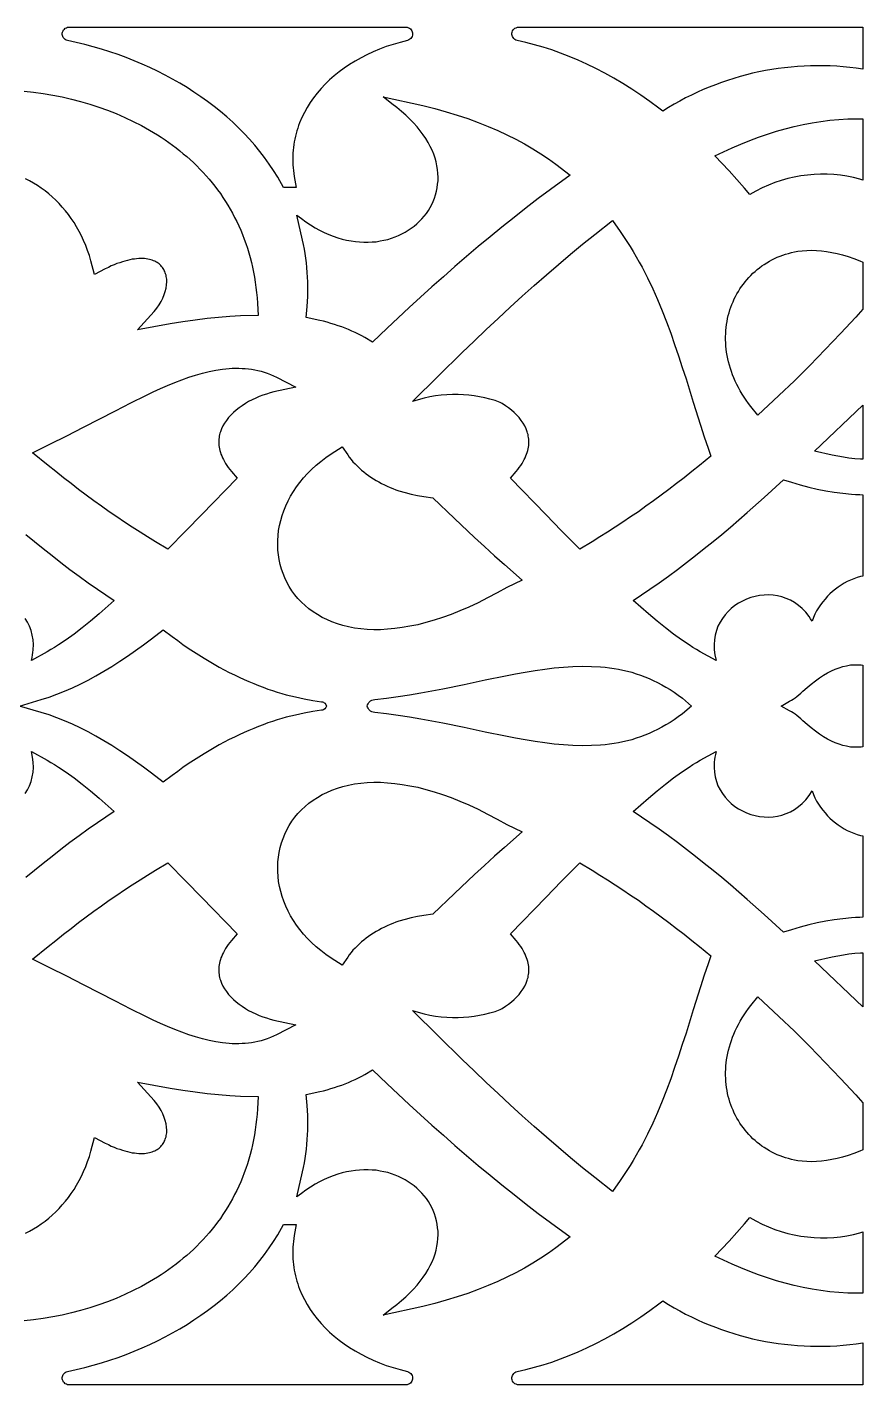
# Model space of a CAD drawing. Extents: x -280 to 280, y -610 to 610.
# Drawn here: x 38.5 to 100, y 430 to 530 of the extents above; entities that cross this region are included whole.
import ezdxf

# ---------------------------------------------------------------- set-up
doc = ezdxf.new("R2010")
doc.units = 0
doc.layers.add('LAYER_1', color=18, linetype='CONTINUOUS')

msp = doc.modelspace()

# ---------------------------------------------------------------- linework, layer by layer
at = {"layer": 'LAYER_1'}
for points in [[(66.47, 529.99), (66.56, 529.96), (66.64, 529.92), (66.71, 529.87), (66.77, 529.8), (66.81, 529.73), (66.84, 529.65), (66.86, 529.57), (66.86, 529.48), (66.85, 529.4), (66.83, 529.31), (66.79, 529.24), (66.74, 529.17), (66.67, 529.11), (66.59, 529.06), (66.49, 529.02), (65.95, 528.88), (65.43, 528.73), (64.93, 528.57), (64.44, 528.38), (63.97, 528.18), (63.51, 527.97), (63.07, 527.74), (62.64, 527.5), (62.23, 527.25), (61.84, 526.98), (61.46, 526.7), (61.1, 526.41), (60.76, 526.11), (60.43, 525.8), (60.13, 525.47), (59.84, 525.14), (59.58, 524.8), (59.33, 524.44), (59.1, 524.08), (58.9, 523.72), (58.72, 523.34), (58.55, 522.95), (58.48, 522.76), (58.41, 522.56), (58.35, 522.37), (58.3, 522.17), (58.25, 521.96), (58.2, 521.76), (58.16, 521.56), (58.13, 521.35), (58.1, 521.14), (58.08, 520.93), (58.06, 520.72), (58.05, 520.51), (58.05, 520.3), (58.05, 520.08), (58.06, 519.87), (58.08, 519.65), (58.1, 519.43), (58.13, 519.21), (58.16, 518.99), (58.31, 518.18), (57.37, 518.18), (56.94, 518.94), (56.63, 519.43), (56.31, 519.91), (55.98, 520.39), (55.62, 520.85), (55.25, 521.3), (54.87, 521.74), (54.47, 522.17), (54.06, 522.59), (53.63, 523), (53.19, 523.4), (52.73, 523.79), (52.26, 524.16), (51.78, 524.53), (51.29, 524.88), (50.78, 525.22), (50.27, 525.55), (49.74, 525.87), (49.21, 526.18), (48.66, 526.47), (48.1, 526.75), (47.54, 527.02), (46.96, 527.28), (46.38, 527.53), (45.79, 527.76), (45.19, 527.98), (44.59, 528.18), (43.98, 528.38), (43.36, 528.56), (42.74, 528.72), (42.12, 528.88), (41.48, 529.02), (41.38, 529.05), (41.29, 529.1), (41.22, 529.16), (41.16, 529.23), (41.12, 529.3), (41.1, 529.39), (41.09, 529.47), (41.09, 529.56), (41.11, 529.64), (41.14, 529.72), (41.18, 529.8), (41.24, 529.86), (41.31, 529.92), (41.39, 529.96), (41.48, 529.99), (41.59, 530), (66.36, 530)], [(67.63, 524.22), (68.5, 524), (69.34, 523.77), (70.15, 523.52), (70.93, 523.26), (71.69, 522.98), (72.43, 522.69), (73.13, 522.39), (73.81, 522.07), (74.47, 521.74), (75.11, 521.4), (75.72, 521.04), (76.31, 520.67), (76.87, 520.29), (77.42, 519.9), (78.46, 519.1), (77.01, 518.05), (76.11, 517.37), (75.22, 516.68), (74.33, 515.99), (73.44, 515.28), (72.57, 514.56), (71.7, 513.84), (70.83, 513.11), (69.98, 512.37), (69.13, 511.62), (68.28, 510.87), (67.45, 510.12), (66.62, 509.36), (65.8, 508.6), (64.99, 507.83), (63.91, 506.8), (63.35, 507.13), (63.12, 507.26), (62.89, 507.38), (62.65, 507.5), (62.4, 507.61), (62.16, 507.72), (61.9, 507.82), (61.65, 507.92), (61.39, 508.01), (61.13, 508.1), (60.86, 508.18), (60.59, 508.26), (60.31, 508.34), (60.04, 508.4), (59.04, 508.62), (59.11, 509.43), (59.13, 509.8), (59.15, 510.16), (59.16, 510.52), (59.16, 510.88), (59.15, 511.24), (59.14, 511.59), (59.12, 511.94), (59.09, 512.29), (59.06, 512.63), (59.01, 512.98), (58.96, 513.32), (58.91, 513.65), (58.84, 513.98), (58.77, 514.31), (58.34, 516.16), (58.68, 515.9), (59.01, 515.65), (59.35, 515.43), (59.69, 515.23), (60.02, 515.04), (60.36, 514.88), (60.7, 514.73), (61.03, 514.6), (61.36, 514.49), (61.69, 514.39), (62.01, 514.31), (62.34, 514.25), (62.66, 514.21), (62.97, 514.18), (63.28, 514.16), (63.59, 514.16), (63.89, 514.18), (64.19, 514.2), (64.48, 514.25), (64.76, 514.3), (65.04, 514.37), (65.31, 514.45), (65.58, 514.55), (65.83, 514.65), (66.08, 514.77), (66.32, 514.9), (66.55, 515.04), (66.77, 515.19), (66.98, 515.35), (67.18, 515.52), (67.37, 515.7), (67.55, 515.88), (67.72, 516.08), (67.88, 516.28), (68.03, 516.49), (68.16, 516.71), (68.28, 516.94), (68.39, 517.17), (68.48, 517.41), (68.56, 517.66), (68.63, 517.91), (68.68, 518.17), (68.71, 518.43), (68.74, 518.69), (68.74, 518.96), (68.73, 519.23), (68.7, 519.51), (68.66, 519.79), (68.6, 520.07), (68.52, 520.35), (68.42, 520.64), (68.3, 520.93), (68.17, 521.22), (68.01, 521.5), (67.84, 521.79), (67.65, 522.08), (67.43, 522.37), (67.2, 522.66), (66.94, 522.95), (66.66, 523.23), (66.36, 523.51), (66.04, 523.79), (65.7, 524.07), (65.33, 524.35), (64.69, 524.87)], [(99.9, 523.24), (100, 523.24), (100, 518.74), (99.78, 518.8), (99.31, 518.92), (98.83, 519.02), (98.35, 519.09), (97.87, 519.14), (97.38, 519.17), (96.89, 519.17), (96.41, 519.15), (95.92, 519.11), (95.43, 519.05), (94.95, 518.96), (94.47, 518.85), (93.99, 518.71), (93.52, 518.55), (93.05, 518.37), (92.59, 518.16), (92.13, 517.93), (91.69, 517.67), (91.29, 518.15), (90.73, 518.79), (90.16, 519.42), (89.11, 520.52), (90.38, 521.11), (91.03, 521.39), (91.68, 521.65), (92.33, 521.9), (92.99, 522.12), (93.64, 522.33), (94.29, 522.52), (94.95, 522.68), (95.61, 522.83), (96.26, 522.96), (96.92, 523.06), (97.58, 523.14), (98.24, 523.2), (98.9, 523.24), (99.56, 523.25)], [(82.15, 514.96), (82.4, 514.59), (82.64, 514.22), (82.88, 513.85), (83.11, 513.47), (83.33, 513.09), (83.55, 512.7), (83.76, 512.31), (83.96, 511.92), (84.16, 511.53), (84.54, 510.73), (84.89, 509.93), (85.23, 509.11), (85.55, 508.29), (85.86, 507.46), (86.15, 506.63), (86.44, 505.79), (86.71, 504.94), (86.99, 504.1), (87.52, 502.39), (88.05, 500.69), (88.33, 499.83), (88.61, 498.98), (88.81, 498.39), (87.98, 497.71), (87.42, 497.26), (86.85, 496.81), (86.29, 496.38), (85.73, 495.95), (85.17, 495.53), (84.6, 495.12), (84.04, 494.71), (83.48, 494.31), (82.91, 493.93), (82.35, 493.54), (81.78, 493.17), (81.21, 492.81), (80.65, 492.45), (80.08, 492.1), (79.17, 491.55), (77.81, 492.93), (76.7, 494.07), (74.07, 496.78), (74.49, 497.28), (74.61, 497.43), (74.72, 497.57), (74.83, 497.72), (74.92, 497.87), (75, 498.01), (75.08, 498.15), (75.14, 498.28), (75.2, 498.42), (75.26, 498.55), (75.3, 498.68), (75.34, 498.81), (75.37, 498.94), (75.39, 499.06), (75.41, 499.18), (75.42, 499.3), (75.42, 499.42), (75.42, 499.54), (75.41, 499.65), (75.4, 499.77), (75.38, 499.88), (75.36, 499.99), (75.33, 500.1), (75.3, 500.2), (75.22, 500.42), (75.12, 500.63), (75, 500.84), (74.86, 501.04), (74.7, 501.24), (74.53, 501.43), (74.34, 501.61), (74.14, 501.79), (73.92, 501.96), (73.7, 502.12), (73.46, 502.27), (73.3, 502.36), (72.94, 502.49), (72.56, 502.6), (72.18, 502.7), (71.8, 502.78), (71.41, 502.84), (71.01, 502.89), (70.61, 502.93), (70.21, 502.94), (69.8, 502.94), (69.39, 502.93), (68.97, 502.89), (68.55, 502.84), (68.13, 502.76), (67.71, 502.67), (67.28, 502.56), (66.86, 502.43), (68.77, 504.32), (70.52, 506.03), (71.4, 506.88), (72.29, 507.72), (73.17, 508.55), (74.05, 509.37), (74.94, 510.18), (75.82, 510.98), (76.71, 511.76), (77.6, 512.53), (78.49, 513.28), (79.38, 514.01), (80.27, 514.73), (81.58, 515.75)], [(96.59, 513.56), (96.95, 513.53), (97.33, 513.48), (97.71, 513.41), (98.11, 513.33), (98.51, 513.22), (98.92, 513.1), (99.34, 512.96), (99.77, 512.79), (100, 512.7), (100, 509.23), (99.48, 508.65), (98.35, 507.43), (97.22, 506.25), (96.09, 505.09), (94.96, 503.96), (93.82, 502.86), (92.28, 501.42), (91.76, 502.06), (91.58, 502.29), (91.42, 502.52), (91.26, 502.75), (91.11, 502.98), (90.97, 503.22), (90.84, 503.45), (90.72, 503.69), (90.61, 503.92), (90.51, 504.16), (90.41, 504.39), (90.33, 504.63), (90.25, 504.87), (90.18, 505.11), (90.11, 505.34), (90.06, 505.58), (90.01, 505.81), (89.98, 506.05), (89.95, 506.28), (89.92, 506.51), (89.91, 506.75), (89.9, 506.98), (89.9, 507.2), (89.91, 507.43), (89.92, 507.66), (89.94, 507.88), (89.97, 508.1), (90.01, 508.32), (90.05, 508.54), (90.1, 508.75), (90.16, 508.96), (90.22, 509.17), (90.29, 509.38), (90.37, 509.58), (90.45, 509.78), (90.54, 509.98), (90.64, 510.17), (90.74, 510.36), (90.85, 510.54), (90.96, 510.72), (91.08, 510.9), (91.21, 511.07), (91.34, 511.24), (91.47, 511.4), (91.61, 511.56), (91.76, 511.72), (91.91, 511.87), (92.07, 512.01), (92.23, 512.15), (92.4, 512.28), (92.57, 512.41), (92.75, 512.53), (92.93, 512.65), (93.12, 512.76), (93.31, 512.86), (93.5, 512.96), (93.7, 513.05), (93.91, 513.13), (94.11, 513.21), (94.32, 513.28), (94.54, 513.34), (94.76, 513.4), (94.98, 513.45), (95.21, 513.49), (95.54, 513.53), (95.88, 513.56), (96.23, 513.57)], [(54.08, 504.88), (54.32, 504.87), (54.55, 504.86), (54.79, 504.83), (55.02, 504.8), (55.25, 504.76), (55.49, 504.71), (55.72, 504.65), (55.95, 504.59), (56.17, 504.51), (56.4, 504.42), (56.62, 504.33), (56.84, 504.23), (58.28, 503.48), (56.65, 503.13), (56.39, 503.06), (56.12, 502.98), (55.85, 502.89), (55.58, 502.79), (55.32, 502.67), (55.06, 502.55), (54.8, 502.42), (54.56, 502.27), (54.32, 502.12), (54.1, 501.96), (53.88, 501.79), (53.68, 501.61), (53.49, 501.43), (53.32, 501.24), (53.16, 501.04), (53.02, 500.84), (52.9, 500.63), (52.8, 500.42), (52.72, 500.2), (52.69, 500.1), (52.66, 499.99), (52.64, 499.88), (52.62, 499.77), (52.61, 499.65), (52.6, 499.54), (52.6, 499.42), (52.6, 499.3), (52.61, 499.18), (52.63, 499.06), (52.65, 498.94), (52.68, 498.81), (52.72, 498.68), (52.76, 498.55), (52.82, 498.42), (52.88, 498.28), (52.94, 498.15), (53.02, 498.01), (53.1, 497.87), (53.19, 497.72), (53.3, 497.57), (53.41, 497.43), (53.53, 497.28), (53.95, 496.78), (51.32, 494.07), (50.21, 492.93), (48.85, 491.55), (47.94, 492.1), (47.37, 492.45), (46.81, 492.81), (46.24, 493.17), (45.67, 493.54), (45.11, 493.93), (44.54, 494.31), (43.98, 494.71), (43.42, 495.12), (42.85, 495.53), (42.29, 495.95), (41.73, 496.38), (41.17, 496.81), (40.6, 497.26), (40.04, 497.71), (38.89, 498.65), (40.17, 499.28), (41.43, 499.9), (42.65, 500.53), (45.01, 501.75), (46.14, 502.33), (47.24, 502.88), (47.78, 503.14), (48.31, 503.38), (48.84, 503.61), (49.36, 503.83), (49.88, 504.03), (50.39, 504.21), (50.9, 504.37), (51.4, 504.52), (51.9, 504.64), (52.39, 504.74), (52.87, 504.81), (53.12, 504.84), (53.36, 504.86), (53.6, 504.88), (53.84, 504.88)], [(100, 498.17), (99.82, 498.18), (99.4, 498.21), (98.98, 498.26), (98.57, 498.32), (98.15, 498.39), (97.74, 498.47), (96.45, 498.77), (100, 502.16)], [(62.09, 498.49), (62.21, 498.32), (62.35, 498.15), (62.48, 497.99), (62.63, 497.83), (62.78, 497.68), (62.94, 497.53), (63.1, 497.38), (63.27, 497.24), (63.44, 497.11), (63.62, 496.98), (63.8, 496.85), (63.99, 496.73), (64.18, 496.61), (64.38, 496.5), (64.58, 496.39), (64.79, 496.29), (65, 496.2), (65.21, 496.1), (65.42, 496.02), (65.64, 495.93), (65.86, 495.86), (66.31, 495.72), (66.77, 495.6), (67.23, 495.5), (67.7, 495.42), (68.35, 495.34), (69.95, 493.81), (71.43, 492.42), (72.17, 491.74), (72.9, 491.07), (73.64, 490.42), (74.94, 489.28), (73.79, 488.73), (73.09, 488.34), (72.38, 487.96), (71.69, 487.61), (71.01, 487.29), (70.35, 487.01), (69.7, 486.75), (69.07, 486.52), (68.45, 486.31), (67.84, 486.14), (67.25, 485.99), (66.67, 485.87), (66.11, 485.77), (65.56, 485.7), (65.03, 485.65), (64.51, 485.62), (64.01, 485.62), (63.53, 485.64), (63.05, 485.68), (62.6, 485.74), (62.16, 485.83), (61.73, 485.93), (61.33, 486.05), (60.93, 486.2), (60.56, 486.36), (60.2, 486.53), (59.86, 486.73), (59.54, 486.94), (59.23, 487.16), (58.95, 487.4), (58.68, 487.66), (58.43, 487.92), (58.2, 488.2), (57.99, 488.49), (57.79, 488.8), (57.62, 489.11), (57.47, 489.43), (57.33, 489.75), (57.22, 490.09), (57.12, 490.43), (57.05, 490.78), (56.99, 491.13), (56.96, 491.48), (56.94, 491.84), (56.95, 492.2), (56.97, 492.57), (57.01, 492.93), (57.08, 493.3), (57.16, 493.66), (57.27, 494.02), (57.39, 494.38), (57.54, 494.74), (57.7, 495.1), (57.89, 495.45), (58.1, 495.79), (58.32, 496.14), (58.57, 496.47), (58.84, 496.8), (59.13, 497.12), (59.43, 497.43), (59.76, 497.73), (60.11, 498.02), (60.48, 498.3), (60.87, 498.57), (61.69, 499.09)], [(94.75, 496.48), (95.39, 496.29), (96.02, 496.13), (96.65, 495.98), (97.28, 495.86), (97.9, 495.75), (98.53, 495.67), (99.16, 495.61), (99.47, 495.58), (99.79, 495.57), (100, 495.56), (100, 489.57), (99.84, 489.53), (99.59, 489.46), (99.34, 489.37), (99.1, 489.27), (98.86, 489.16), (98.63, 489.04), (98.41, 488.9), (98.19, 488.76), (97.98, 488.6), (97.78, 488.44), (97.58, 488.26), (97.39, 488.08), (97.22, 487.88), (97.05, 487.67), (96.89, 487.46), (96.74, 487.24), (96.6, 487), (96.48, 486.76), (96.36, 486.51), (96.26, 486.25), (96.15, 486.43), (96.04, 486.59), (95.8, 486.9), (95.54, 487.17), (95.26, 487.41), (94.97, 487.62), (94.67, 487.79), (94.36, 487.93), (94.04, 488.03), (93.72, 488.11), (93.39, 488.16), (93.06, 488.18), (92.73, 488.17), (92.4, 488.13), (92.07, 488.07), (91.76, 487.98), (91.45, 487.87), (91.15, 487.73), (90.86, 487.57), (90.58, 487.39), (90.32, 487.18), (90.08, 486.96), (89.86, 486.71), (89.67, 486.45), (89.49, 486.17), (89.34, 485.87), (89.22, 485.55), (89.14, 485.22), (89.08, 484.88), (89.05, 484.52), (89.07, 484.14), (89.12, 483.76), (89.21, 483.36), (88.04, 484), (87.77, 484.15), (87.5, 484.32), (87.22, 484.5), (86.65, 484.88), (86.07, 485.3), (85.48, 485.76), (84.86, 486.25), (84.23, 486.78), (83.11, 487.76), (84.33, 488.6), (85.02, 489.08), (85.7, 489.57), (86.37, 490.06), (87.03, 490.57), (87.68, 491.08), (88.33, 491.59), (88.98, 492.11), (89.62, 492.64), (90.25, 493.17), (90.88, 493.71), (91.5, 494.25), (92.74, 495.35), (94.17, 496.65)], [(49.18, 485.11), (49.58, 484.82), (49.97, 484.54), (50.36, 484.27), (50.75, 484.01), (51.13, 483.76), (51.52, 483.52), (51.89, 483.29), (52.27, 483.08), (52.64, 482.87), (53.01, 482.66), (53.38, 482.47), (53.75, 482.29), (54.11, 482.12), (54.47, 481.95), (54.82, 481.8), (55.18, 481.65), (55.53, 481.51), (55.87, 481.38), (56.22, 481.25), (56.56, 481.14), (56.9, 481.03), (57.24, 480.93), (57.57, 480.83), (57.91, 480.75), (58.24, 480.67), (58.56, 480.59), (58.89, 480.52), (59.53, 480.41), (60.17, 480.31), (60.24, 480.3), (60.3, 480.28), (60.36, 480.24), (60.41, 480.21), (60.49, 480.11), (60.54, 480), (60.49, 479.89), (60.41, 479.79), (60.3, 479.72), (60.24, 479.7), (60.17, 479.69), (59.53, 479.59), (58.89, 479.48), (58.56, 479.41), (58.24, 479.33), (57.91, 479.25), (57.57, 479.17), (57.24, 479.07), (56.9, 478.97), (56.56, 478.86), (56.22, 478.75), (55.87, 478.62), (55.53, 478.49), (55.18, 478.35), (54.82, 478.2), (54.47, 478.05), (54.11, 477.88), (53.75, 477.71), (53.38, 477.53), (53.01, 477.34), (52.64, 477.13), (52.27, 476.92), (51.89, 476.71), (51.52, 476.48), (51.13, 476.24), (50.75, 475.99), (50.36, 475.73), (49.97, 475.46), (49.58, 475.18), (49.18, 474.89), (48.51, 474.38), (47.66, 475.05), (47.07, 475.49), (46.48, 475.91), (45.89, 476.32), (45.31, 476.71), (44.73, 477.09), (44.14, 477.44), (43.56, 477.77), (42.98, 478.09), (42.4, 478.38), (41.83, 478.66), (41.25, 478.91), (40.68, 479.14), (40.11, 479.35), (39.54, 479.53), (37.94, 480), (39.54, 480.47), (40.11, 480.65), (40.68, 480.86), (41.25, 481.09), (41.83, 481.34), (42.4, 481.62), (42.98, 481.91), (43.56, 482.23), (44.14, 482.56), (44.73, 482.91), (45.31, 483.29), (45.89, 483.68), (46.48, 484.09), (47.07, 484.51), (47.66, 484.95), (48.51, 485.62)], [(99.89, 483.02), (100, 483.01), (100, 476.99), (99.89, 476.98), (99.63, 476.96), (99.36, 476.96), (99.09, 476.98), (98.81, 477.03), (98.54, 477.09), (98.26, 477.18), (97.97, 477.29), (97.69, 477.41), (97.4, 477.56), (97.1, 477.73), (96.81, 477.93), (96.51, 478.14), (96.2, 478.38), (95.9, 478.63), (95.59, 478.91), (95.44, 479.05), (95.29, 479.17), (95.15, 479.29), (95.01, 479.39), (94.88, 479.49), (94.74, 479.58), (94.61, 479.65), (94, 480), (94.61, 480.35), (94.74, 480.42), (94.88, 480.51), (95.01, 480.61), (95.15, 480.71), (95.29, 480.83), (95.44, 480.95), (95.59, 481.09), (95.9, 481.37), (96.2, 481.62), (96.51, 481.86), (96.81, 482.07), (97.1, 482.27), (97.4, 482.44), (97.69, 482.59), (97.97, 482.71), (98.26, 482.82), (98.54, 482.91), (98.81, 482.97), (99.09, 483.02), (99.36, 483.04), (99.63, 483.04)], [(80.03, 482.92), (80.69, 482.88), (81.03, 482.85), (81.36, 482.81), (81.69, 482.76), (82.02, 482.71), (82.35, 482.64), (82.67, 482.56), (82.99, 482.48), (83.32, 482.38), (83.63, 482.27), (83.95, 482.16), (84.27, 482.03), (84.58, 481.89), (84.89, 481.73), (85.2, 481.57), (85.51, 481.39), (85.82, 481.21), (86.12, 481.01), (86.42, 480.79), (86.72, 480.57), (87.4, 480), (86.72, 479.43), (86.42, 479.21), (86.12, 478.99), (85.82, 478.79), (85.51, 478.61), (85.2, 478.43), (84.89, 478.27), (84.58, 478.11), (84.27, 477.97), (83.95, 477.84), (83.63, 477.73), (83.32, 477.62), (82.99, 477.52), (82.67, 477.44), (82.35, 477.36), (82.02, 477.29), (81.69, 477.24), (81.36, 477.19), (81.03, 477.15), (80.69, 477.12), (80.03, 477.08), (79.35, 477.07), (78.67, 477.09), (77.98, 477.13), (77.29, 477.2), (76.59, 477.28), (75.88, 477.39), (75.16, 477.5), (74.43, 477.64), (73.7, 477.78), (72.2, 478.08), (70.67, 478.41), (69.09, 478.73), (68.29, 478.88), (67.47, 479.03), (66.64, 479.17), (65.8, 479.3), (64.95, 479.42), (64.08, 479.52), (63.97, 479.54), (63.87, 479.58), (63.78, 479.62), (63.71, 479.68), (63.64, 479.75), (63.59, 479.83), (63.55, 479.91), (63.52, 480), (63.55, 480.09), (63.59, 480.17), (63.64, 480.25), (63.71, 480.32), (63.78, 480.38), (63.87, 480.42), (63.97, 480.46), (64.08, 480.48), (64.95, 480.58), (65.8, 480.7), (66.64, 480.83), (67.47, 480.97), (68.29, 481.12), (69.09, 481.27), (70.67, 481.59), (72.2, 481.92), (73.7, 482.22), (74.43, 482.36), (75.16, 482.5), (75.88, 482.61), (76.59, 482.72), (77.29, 482.8), (77.98, 482.87), (78.67, 482.91), (79.35, 482.93)], [(89.16, 476.44), (89.12, 476.24), (89.09, 476.05), (89.07, 475.86), (89.05, 475.48), (89.08, 475.12), (89.14, 474.78), (89.22, 474.45), (89.34, 474.13), (89.49, 473.83), (89.67, 473.55), (89.86, 473.29), (90.08, 473.04), (90.32, 472.82), (90.58, 472.61), (90.86, 472.43), (91.15, 472.27), (91.45, 472.13), (91.76, 472.02), (92.07, 471.93), (92.4, 471.87), (92.73, 471.83), (93.06, 471.82), (93.39, 471.84), (93.72, 471.89), (94.04, 471.97), (94.36, 472.07), (94.67, 472.21), (94.97, 472.38), (95.26, 472.59), (95.54, 472.83), (95.8, 473.1), (96.04, 473.41), (96.26, 473.75), (96.36, 473.49), (96.48, 473.24), (96.6, 473), (96.74, 472.76), (96.89, 472.54), (97.05, 472.33), (97.22, 472.12), (97.39, 471.92), (97.58, 471.74), (97.78, 471.56), (97.98, 471.4), (98.19, 471.24), (98.41, 471.1), (98.63, 470.96), (98.86, 470.84), (99.1, 470.73), (99.34, 470.63), (99.59, 470.54), (99.84, 470.47), (100, 470.43), (100, 464.44), (99.79, 464.43), (99.47, 464.42), (99.16, 464.39), (98.53, 464.33), (97.9, 464.25), (97.28, 464.14), (96.65, 464.02), (96.02, 463.87), (95.39, 463.71), (94.75, 463.52), (94.17, 463.35), (92.74, 464.65), (91.5, 465.75), (90.88, 466.29), (90.25, 466.83), (89.62, 467.36), (88.98, 467.89), (88.33, 468.41), (87.68, 468.92), (87.03, 469.43), (86.37, 469.94), (85.7, 470.43), (85.02, 470.92), (84.33, 471.4), (83.11, 472.24), (84.23, 473.22), (84.86, 473.75), (85.48, 474.24), (86.07, 474.7), (86.65, 475.12), (87.22, 475.5), (87.5, 475.68), (87.77, 475.85), (88.04, 476), (89.21, 476.64)], [(64.51, 474.38), (65.03, 474.35), (65.56, 474.3), (66.11, 474.23), (66.67, 474.13), (67.25, 474.01), (67.84, 473.86), (68.45, 473.69), (69.07, 473.48), (69.7, 473.25), (70.35, 472.99), (71.01, 472.71), (71.69, 472.39), (72.38, 472.04), (73.09, 471.66), (73.79, 471.27), (74.94, 470.72), (73.64, 469.58), (72.9, 468.93), (72.17, 468.26), (71.43, 467.58), (69.95, 466.19), (68.35, 464.66), (67.7, 464.58), (67.23, 464.5), (66.77, 464.4), (66.31, 464.28), (65.86, 464.14), (65.64, 464.07), (65.42, 463.98), (65.21, 463.9), (65, 463.8), (64.79, 463.71), (64.58, 463.61), (64.38, 463.5), (64.18, 463.39), (63.99, 463.27), (63.8, 463.15), (63.62, 463.02), (63.44, 462.89), (63.27, 462.76), (63.1, 462.62), (62.94, 462.47), (62.78, 462.32), (62.63, 462.17), (62.48, 462.01), (62.35, 461.85), (62.21, 461.68), (62.09, 461.51), (61.69, 460.91), (60.87, 461.43), (60.48, 461.7), (60.11, 461.98), (59.76, 462.27), (59.43, 462.57), (59.13, 462.88), (58.84, 463.2), (58.57, 463.53), (58.32, 463.86), (58.1, 464.21), (57.89, 464.55), (57.7, 464.9), (57.54, 465.26), (57.39, 465.62), (57.27, 465.98), (57.16, 466.34), (57.08, 466.7), (57.01, 467.07), (56.97, 467.43), (56.95, 467.8), (56.94, 468.16), (56.96, 468.52), (56.99, 468.87), (57.05, 469.22), (57.12, 469.57), (57.22, 469.91), (57.33, 470.25), (57.47, 470.57), (57.62, 470.89), (57.79, 471.2), (57.99, 471.51), (58.2, 471.8), (58.43, 472.08), (58.68, 472.34), (58.95, 472.6), (59.23, 472.84), (59.54, 473.06), (59.86, 473.27), (60.2, 473.47), (60.56, 473.64), (60.93, 473.8), (61.33, 473.95), (61.73, 474.07), (62.16, 474.17), (62.6, 474.26), (63.05, 474.32), (63.53, 474.36), (64.01, 474.38)], [(50.21, 467.07), (51.32, 465.93), (53.95, 463.22), (53.53, 462.72), (53.41, 462.57), (53.3, 462.43), (53.19, 462.28), (53.1, 462.13), (53.02, 461.99), (52.94, 461.85), (52.88, 461.72), (52.82, 461.58), (52.76, 461.45), (52.72, 461.32), (52.68, 461.19), (52.65, 461.06), (52.63, 460.94), (52.61, 460.82), (52.6, 460.7), (52.6, 460.58), (52.6, 460.46), (52.61, 460.35), (52.62, 460.23), (52.64, 460.12), (52.66, 460.01), (52.69, 459.9), (52.72, 459.8), (52.8, 459.58), (52.9, 459.37), (53.02, 459.16), (53.16, 458.96), (53.32, 458.76), (53.49, 458.57), (53.68, 458.39), (53.88, 458.21), (54.1, 458.04), (54.32, 457.88), (54.56, 457.73), (54.8, 457.58), (55.06, 457.45), (55.32, 457.33), (55.58, 457.21), (55.85, 457.11), (56.12, 457.02), (56.39, 456.94), (56.65, 456.87), (58.28, 456.52), (56.84, 455.77), (56.62, 455.67), (56.4, 455.58), (56.17, 455.49), (55.95, 455.41), (55.72, 455.35), (55.49, 455.29), (55.25, 455.24), (55.02, 455.2), (54.79, 455.17), (54.55, 455.14), (54.32, 455.13), (54.08, 455.12), (53.84, 455.12), (53.6, 455.12), (53.36, 455.14), (53.12, 455.16), (52.87, 455.19), (52.39, 455.26), (51.9, 455.36), (51.4, 455.48), (50.9, 455.63), (50.39, 455.79), (49.88, 455.97), (49.36, 456.17), (48.84, 456.39), (48.31, 456.62), (47.78, 456.86), (47.24, 457.12), (46.14, 457.67), (45.01, 458.25), (42.65, 459.47), (41.43, 460.1), (40.17, 460.72), (38.89, 461.35), (40.04, 462.29), (40.6, 462.74), (41.17, 463.19), (41.73, 463.62), (42.29, 464.05), (42.85, 464.47), (43.42, 464.88), (43.98, 465.29), (44.54, 465.69), (45.11, 466.07), (45.67, 466.46), (46.24, 466.83), (46.81, 467.19), (47.37, 467.55), (47.94, 467.9), (48.85, 468.45)], [(80.08, 467.9), (80.65, 467.55), (81.21, 467.19), (81.78, 466.83), (82.35, 466.46), (82.91, 466.07), (83.48, 465.69), (84.04, 465.29), (84.6, 464.88), (85.17, 464.47), (85.73, 464.05), (86.29, 463.62), (86.85, 463.19), (87.42, 462.74), (87.98, 462.29), (88.81, 461.61), (88.61, 461.02), (88.33, 460.17), (88.05, 459.31), (87.52, 457.61), (86.99, 455.9), (86.71, 455.06), (86.44, 454.21), (86.15, 453.37), (85.86, 452.54), (85.55, 451.71), (85.23, 450.89), (84.89, 450.07), (84.54, 449.27), (84.16, 448.47), (83.96, 448.08), (83.76, 447.69), (83.55, 447.3), (83.33, 446.91), (83.11, 446.53), (82.88, 446.15), (82.64, 445.78), (82.4, 445.41), (82.15, 445.04), (81.58, 444.25), (80.27, 445.27), (79.38, 445.99), (78.49, 446.72), (77.6, 447.47), (76.71, 448.24), (75.82, 449.02), (74.94, 449.82), (74.05, 450.63), (73.17, 451.45), (72.29, 452.28), (71.4, 453.12), (70.52, 453.97), (68.77, 455.68), (66.86, 457.57), (67.28, 457.44), (67.71, 457.33), (68.13, 457.24), (68.55, 457.16), (68.97, 457.11), (69.39, 457.07), (69.8, 457.06), (70.21, 457.06), (70.61, 457.07), (71.01, 457.11), (71.41, 457.16), (71.8, 457.22), (72.18, 457.3), (72.56, 457.4), (72.94, 457.51), (73.3, 457.64), (73.46, 457.73), (73.7, 457.88), (73.92, 458.04), (74.14, 458.21), (74.34, 458.39), (74.53, 458.57), (74.7, 458.76), (74.86, 458.96), (75, 459.16), (75.12, 459.37), (75.22, 459.58), (75.3, 459.8), (75.33, 459.9), (75.36, 460.01), (75.38, 460.12), (75.4, 460.23), (75.41, 460.35), (75.42, 460.46), (75.42, 460.58), (75.42, 460.7), (75.41, 460.82), (75.39, 460.94), (75.37, 461.06), (75.34, 461.19), (75.3, 461.32), (75.26, 461.45), (75.2, 461.58), (75.14, 461.72), (75.08, 461.85), (75, 461.99), (74.92, 462.13), (74.83, 462.28), (74.72, 462.43), (74.61, 462.57), (74.49, 462.72), (74.07, 463.22), (76.7, 465.93), (77.81, 467.07), (79.17, 468.45)], [(100, 457.84), (96.45, 461.23), (97.74, 461.53), (98.15, 461.61), (98.57, 461.68), (98.98, 461.74), (99.4, 461.79), (99.82, 461.82), (100, 461.83)], [(93.82, 457.14), (94.96, 456.04), (96.09, 454.91), (97.22, 453.75), (98.35, 452.57), (99.48, 451.35), (100, 450.77), (100, 447.3), (99.77, 447.21), (99.34, 447.04), (98.92, 446.9), (98.51, 446.78), (98.11, 446.67), (97.71, 446.59), (97.33, 446.52), (96.95, 446.47), (96.59, 446.44), (96.23, 446.43), (95.88, 446.44), (95.54, 446.47), (95.21, 446.51), (94.98, 446.55), (94.76, 446.6), (94.54, 446.66), (94.32, 446.72), (94.11, 446.79), (93.91, 446.87), (93.7, 446.95), (93.5, 447.04), (93.31, 447.14), (93.12, 447.24), (92.93, 447.35), (92.75, 447.47), (92.57, 447.59), (92.4, 447.72), (92.23, 447.85), (92.07, 447.99), (91.91, 448.13), (91.76, 448.28), (91.61, 448.44), (91.47, 448.6), (91.34, 448.76), (91.21, 448.93), (91.08, 449.1), (90.96, 449.28), (90.85, 449.46), (90.74, 449.64), (90.64, 449.83), (90.54, 450.02), (90.45, 450.22), (90.37, 450.42), (90.29, 450.62), (90.22, 450.83), (90.16, 451.04), (90.1, 451.25), (90.05, 451.46), (90.01, 451.68), (89.97, 451.9), (89.94, 452.12), (89.92, 452.34), (89.91, 452.57), (89.9, 452.8), (89.9, 453.02), (89.91, 453.25), (89.92, 453.49), (89.95, 453.72), (89.98, 453.95), (90.01, 454.19), (90.06, 454.42), (90.11, 454.66), (90.18, 454.89), (90.25, 455.13), (90.33, 455.37), (90.41, 455.61), (90.51, 455.84), (90.61, 456.08), (90.72, 456.31), (90.84, 456.55), (90.97, 456.78), (91.11, 457.02), (91.26, 457.25), (91.42, 457.48), (91.58, 457.71), (91.76, 457.94), (92.28, 458.58)], [(64.99, 452.17), (65.8, 451.4), (66.62, 450.64), (67.45, 449.88), (68.28, 449.13), (69.13, 448.38), (69.98, 447.63), (70.83, 446.89), (71.7, 446.16), (72.57, 445.44), (73.44, 444.72), (74.33, 444.01), (75.22, 443.32), (76.11, 442.63), (77.01, 441.95), (78.46, 440.9), (77.42, 440.1), (76.87, 439.71), (76.31, 439.33), (75.72, 438.96), (75.11, 438.6), (74.47, 438.26), (73.81, 437.93), (73.13, 437.61), (72.43, 437.31), (71.69, 437.02), (70.93, 436.74), (70.15, 436.48), (69.34, 436.23), (68.5, 436), (67.63, 435.78), (64.69, 435.13), (65.33, 435.65), (65.7, 435.93), (66.04, 436.21), (66.36, 436.49), (66.66, 436.77), (66.94, 437.05), (67.2, 437.34), (67.43, 437.63), (67.65, 437.92), (67.84, 438.21), (68.01, 438.5), (68.17, 438.78), (68.3, 439.07), (68.42, 439.36), (68.52, 439.65), (68.6, 439.93), (68.66, 440.21), (68.7, 440.49), (68.73, 440.77), (68.74, 441.04), (68.74, 441.31), (68.71, 441.57), (68.68, 441.83), (68.63, 442.09), (68.56, 442.34), (68.48, 442.59), (68.39, 442.83), (68.28, 443.06), (68.16, 443.29), (68.03, 443.51), (67.88, 443.72), (67.72, 443.92), (67.55, 444.12), (67.37, 444.3), (67.18, 444.48), (66.98, 444.65), (66.77, 444.81), (66.55, 444.96), (66.32, 445.1), (66.08, 445.23), (65.83, 445.35), (65.58, 445.45), (65.31, 445.55), (65.04, 445.63), (64.76, 445.7), (64.48, 445.75), (64.19, 445.8), (63.89, 445.82), (63.59, 445.84), (63.28, 445.84), (62.97, 445.82), (62.66, 445.79), (62.34, 445.75), (62.01, 445.69), (61.69, 445.61), (61.36, 445.51), (61.03, 445.4), (60.7, 445.27), (60.36, 445.12), (60.02, 444.96), (59.69, 444.77), (59.35, 444.57), (59.01, 444.35), (58.68, 444.1), (58.34, 443.84), (58.77, 445.69), (58.84, 446.02), (58.91, 446.35), (58.96, 446.68), (59.01, 447.02), (59.06, 447.37), (59.09, 447.71), (59.12, 448.06), (59.14, 448.41), (59.15, 448.76), (59.16, 449.12), (59.16, 449.48), (59.15, 449.84), (59.13, 450.2), (59.11, 450.57), (59.04, 451.38), (60.04, 451.6), (60.31, 451.66), (60.59, 451.74), (60.86, 451.82), (61.13, 451.9), (61.39, 451.99), (61.65, 452.08), (61.9, 452.18), (62.16, 452.28), (62.4, 452.39), (62.65, 452.5), (62.89, 452.62), (63.12, 452.74), (63.35, 452.87), (63.91, 453.2)], [(92.13, 442.07), (92.59, 441.84), (93.05, 441.63), (93.52, 441.45), (93.99, 441.29), (94.47, 441.15), (94.95, 441.04), (95.43, 440.95), (95.92, 440.89), (96.41, 440.85), (96.89, 440.83), (97.38, 440.83), (97.87, 440.86), (98.35, 440.91), (98.83, 440.98), (99.31, 441.08), (99.78, 441.2), (100, 441.26), (100, 436.76), (99.9, 436.76), (99.56, 436.75), (98.9, 436.76), (98.24, 436.8), (97.58, 436.86), (96.92, 436.94), (96.26, 437.04), (95.61, 437.17), (94.95, 437.32), (94.29, 437.48), (93.64, 437.67), (92.99, 437.88), (92.33, 438.1), (91.68, 438.35), (91.03, 438.61), (90.38, 438.89), (89.11, 439.48), (90.16, 440.58), (90.73, 441.21), (91.29, 441.85), (91.69, 442.33)], [(58.16, 441.01), (58.13, 440.79), (58.1, 440.57), (58.08, 440.35), (58.06, 440.13), (58.05, 439.92), (58.05, 439.7), (58.05, 439.49), (58.06, 439.28), (58.08, 439.07), (58.1, 438.86), (58.13, 438.65), (58.16, 438.44), (58.2, 438.24), (58.25, 438.04), (58.3, 437.83), (58.35, 437.63), (58.41, 437.44), (58.48, 437.24), (58.55, 437.05), (58.72, 436.66), (58.9, 436.28), (59.1, 435.92), (59.33, 435.56), (59.58, 435.2), (59.84, 434.86), (60.13, 434.53), (60.43, 434.2), (60.76, 433.89), (61.1, 433.59), (61.46, 433.3), (61.84, 433.02), (62.23, 432.75), (62.64, 432.5), (63.07, 432.26), (63.51, 432.03), (63.97, 431.82), (64.44, 431.62), (64.93, 431.43), (65.43, 431.27), (65.95, 431.12), (66.49, 430.98), (66.59, 430.94), (66.67, 430.89), (66.74, 430.83), (66.79, 430.76), (66.83, 430.69), (66.85, 430.6), (66.86, 430.52), (66.86, 430.43), (66.84, 430.35), (66.81, 430.27), (66.77, 430.2), (66.71, 430.13), (66.64, 430.08), (66.56, 430.04), (66.47, 430.01), (66.36, 430), (41.59, 430), (41.48, 430.01), (41.39, 430.04), (41.31, 430.08), (41.24, 430.14), (41.18, 430.2), (41.14, 430.28), (41.11, 430.36), (41.09, 430.44), (41.09, 430.53), (41.1, 430.61), (41.12, 430.7), (41.16, 430.77), (41.22, 430.84), (41.29, 430.9), (41.38, 430.95), (41.48, 430.98), (42.12, 431.12), (42.74, 431.28), (43.36, 431.44), (43.98, 431.62), (44.59, 431.82), (45.19, 432.02), (45.79, 432.24), (46.38, 432.47), (46.96, 432.72), (47.54, 432.98), (48.1, 433.25), (48.66, 433.53), (49.21, 433.82), (49.74, 434.13), (50.27, 434.45), (50.78, 434.78), (51.29, 435.12), (51.78, 435.47), (52.26, 435.84), (52.73, 436.21), (53.19, 436.6), (53.63, 437), (54.06, 437.41), (54.47, 437.83), (54.87, 438.26), (55.25, 438.7), (55.62, 439.15), (55.98, 439.61), (56.31, 440.09), (56.63, 440.57), (56.94, 441.06), (57.37, 441.82), (58.31, 441.82)]]:
    msp.add_lwpolyline(points, close=True, dxfattribs=at)
for points in [[(100, 530), (100, 526.91, 0.18175), (85.28, 523.82), (84.98, 524.04), (84.32, 524.53), (83.66, 525), (82.99, 525.44), (82.33, 525.86), (81.67, 526.25), (81.01, 526.61), (80.36, 526.96), (79.7, 527.28), (79.05, 527.57), (78.4, 527.84), (77.75, 528.09), (77.11, 528.32), (76.47, 528.53), (75.83, 528.71), (75.2, 528.87), (74.57, 529.02), (74.47, 529.05), (74.38, 529.1), (74.31, 529.16), (74.26, 529.23), (74.22, 529.31), (74.19, 529.39), (74.18, 529.47), (74.18, 529.56), (74.2, 529.64), (74.23, 529.72), (74.28, 529.8), (74.33, 529.87), (74.4, 529.92), (74.48, 529.96), (74.58, 529.99), (74.68, 530)], [(85.28, 436.18, 0.18175), (100, 433.09), (100, 430), (74.68, 430), (74.58, 430.01), (74.48, 430.04), (74.4, 430.08), (74.33, 430.13), (74.28, 430.2), (74.23, 430.28), (74.2, 430.36), (74.18, 430.44), (74.18, 430.53), (74.19, 430.61), (74.22, 430.69), (74.26, 430.77), (74.31, 430.84), (74.38, 430.9), (74.47, 430.95), (74.57, 430.98), (75.2, 431.13), (75.83, 431.29), (76.47, 431.47), (77.11, 431.68), (77.75, 431.91), (78.4, 432.16), (79.05, 432.43), (79.7, 432.72), (80.36, 433.04), (81.01, 433.39), (81.67, 433.75), (82.33, 434.14), (82.99, 434.56), (83.66, 435), (84.32, 435.47), (84.98, 435.96)]]:
    msp.add_lwpolyline(points, format="xyb", close=True, dxfattribs=at)
for points in [[(38.28, 525.29), (38.98, 525.21), (39.68, 525.11), (40.38, 524.99), (41.07, 524.86), (41.76, 524.7), (42.43, 524.52), (43.11, 524.33), (43.77, 524.11), (44.42, 523.88), (45.06, 523.63), (45.69, 523.35), (46.31, 523.06), (46.92, 522.75), (47.51, 522.42), (47.8, 522.25), (48.09, 522.07), (48.37, 521.89), (48.65, 521.7), (48.93, 521.51), (49.2, 521.31), (49.47, 521.11), (49.73, 520.9), (49.99, 520.68), (50.25, 520.47), (50.5, 520.24), (50.74, 520.02), (50.98, 519.78), (51.22, 519.54), (51.45, 519.3), (51.67, 519.05), (51.89, 518.8), (52.11, 518.54), (52.32, 518.28), (52.52, 518.01), (52.72, 517.74), (52.91, 517.46), (53.09, 517.17), (53.27, 516.89), (53.45, 516.59), (53.61, 516.29), (53.77, 515.99), (53.93, 515.68), (54.08, 515.37), (54.22, 515.05), (54.35, 514.72), (54.48, 514.39), (54.6, 514.06), (54.71, 513.72), (54.82, 513.38), (54.91, 513.03), (55.01, 512.67), (55.09, 512.31), (55.16, 511.95), (55.23, 511.58), (55.29, 511.21), (55.34, 510.83), (55.39, 510.45), (55.42, 510.06), (55.45, 509.66), (55.5, 508.77), (54.21, 508.73), (53.41, 508.68), (52.59, 508.62), (51.74, 508.54), (50.86, 508.43), (49.96, 508.3), (49.03, 508.15), (46.62, 507.7), (47.84, 509.05), (48.04, 509.3), (48.22, 509.55), (48.36, 509.8), (48.49, 510.05), (48.59, 510.3), (48.67, 510.54), (48.73, 510.78), (48.76, 511.01), (48.77, 511.24), (48.77, 511.34), (48.77, 511.44), (48.76, 511.54), (48.74, 511.64), (48.72, 511.73), (48.69, 511.83), (48.67, 511.91), (48.63, 512), (48.59, 512.08), (48.55, 512.16), (48.51, 512.23), (48.46, 512.3), (48.4, 512.37), (48.34, 512.44), (48.28, 512.5), (48.21, 512.56), (48.14, 512.61), (48.07, 512.66), (47.98, 512.71), (47.9, 512.76), (47.81, 512.8), (47.71, 512.83), (47.6, 512.87), (47.5, 512.89), (47.38, 512.92), (47.26, 512.93), (47.13, 512.95), (47, 512.95), (46.86, 512.96), (46.71, 512.95), (46.56, 512.94), (46.4, 512.92), (46.23, 512.9), (46.06, 512.86), (45.88, 512.82), (45.7, 512.77), (45.51, 512.72), (45.32, 512.65), (45.11, 512.58), (44.91, 512.5), (44.69, 512.41), (44.48, 512.3), (44.25, 512.19), (43.45, 511.78), (43.19, 512.8), (43.08, 513.18), (42.95, 513.56), (42.81, 513.93), (42.66, 514.28), (42.5, 514.63), (42.33, 514.96), (42.14, 515.29), (41.95, 515.6), (41.75, 515.91), (41.54, 516.2), (41.32, 516.48), (41.09, 516.75), (40.85, 517.01), (40.6, 517.26), (40.35, 517.5), (40.09, 517.72), (39.82, 517.94), (39.54, 518.14), (39.26, 518.33), (38.98, 518.51), (38.68, 518.68), (38.39, 518.84)], [(38.4, 492.64), (39.04, 492.11), (39.69, 491.59), (40.34, 491.08), (40.99, 490.57), (41.65, 490.06), (42.32, 489.57), (43, 489.08), (43.69, 488.6), (44.91, 487.76), (43.79, 486.78), (43.16, 486.25), (42.54, 485.76), (41.95, 485.3), (41.37, 484.88), (40.8, 484.5), (40.52, 484.32), (40.25, 484.15), (39.98, 484), (38.81, 483.36), (38.86, 483.56), (38.9, 483.76), (38.93, 483.95), (38.95, 484.14), (38.97, 484.52), (38.94, 484.88), (38.88, 485.22), (38.79, 485.55), (38.68, 485.87), (38.53, 486.17), (38.35, 486.45)], [(38.35, 473.55), (38.53, 473.83), (38.68, 474.13), (38.79, 474.45), (38.88, 474.78), (38.94, 475.12), (38.97, 475.48), (38.95, 475.86), (38.9, 476.24), (38.81, 476.64), (39.98, 476), (40.25, 475.85), (40.52, 475.68), (40.8, 475.5), (41.37, 475.12), (41.95, 474.7), (42.54, 474.24), (43.16, 473.75), (43.79, 473.22), (44.91, 472.24), (43.69, 471.4), (43, 470.92), (42.32, 470.43), (41.65, 469.94), (40.99, 469.43), (40.34, 468.92), (39.69, 468.41), (39.04, 467.89), (38.4, 467.36)], [(38.39, 441.16), (38.68, 441.32), (38.98, 441.49), (39.26, 441.67), (39.54, 441.86), (39.82, 442.06), (40.09, 442.28), (40.35, 442.5), (40.6, 442.74), (40.85, 442.99), (41.09, 443.25), (41.32, 443.52), (41.54, 443.8), (41.75, 444.09), (41.95, 444.4), (42.14, 444.71), (42.33, 445.04), (42.5, 445.37), (42.66, 445.72), (42.81, 446.07), (42.95, 446.44), (43.08, 446.82), (43.19, 447.2), (43.45, 448.22), (44.25, 447.81), (44.48, 447.7), (44.69, 447.59), (44.91, 447.5), (45.11, 447.42), (45.32, 447.35), (45.51, 447.28), (45.7, 447.23), (45.88, 447.18), (46.06, 447.14), (46.23, 447.1), (46.4, 447.08), (46.56, 447.06), (46.71, 447.05), (46.86, 447.04), (47, 447.05), (47.13, 447.05), (47.26, 447.07), (47.38, 447.08), (47.5, 447.11), (47.6, 447.13), (47.71, 447.17), (47.81, 447.2), (47.9, 447.24), (47.98, 447.29), (48.07, 447.34), (48.14, 447.39), (48.21, 447.44), (48.28, 447.5), (48.34, 447.56), (48.4, 447.63), (48.46, 447.7), (48.51, 447.77), (48.55, 447.84), (48.59, 447.92), (48.63, 448), (48.67, 448.09), (48.69, 448.17), (48.72, 448.27), (48.74, 448.36), (48.76, 448.46), (48.77, 448.56), (48.77, 448.66), (48.77, 448.76), (48.76, 448.99), (48.73, 449.22), (48.67, 449.46), (48.59, 449.7), (48.49, 449.95), (48.36, 450.2), (48.22, 450.45), (48.04, 450.7), (47.84, 450.95), (46.62, 452.3), (49.03, 451.85), (49.96, 451.7), (50.86, 451.57), (51.74, 451.46), (52.59, 451.38), (53.41, 451.32), (54.21, 451.27), (55.5, 451.23), (55.45, 450.34), (55.42, 449.94), (55.39, 449.55), (55.34, 449.17), (55.29, 448.79), (55.23, 448.42), (55.16, 448.05), (55.09, 447.69), (55.01, 447.33), (54.91, 446.97), (54.82, 446.62), (54.71, 446.28), (54.6, 445.94), (54.48, 445.61), (54.35, 445.28), (54.22, 444.95), (54.08, 444.63), (53.93, 444.32), (53.77, 444.01), (53.61, 443.71), (53.45, 443.41), (53.27, 443.11), (53.09, 442.83), (52.91, 442.54), (52.72, 442.26), (52.52, 441.99), (52.32, 441.72), (52.11, 441.46), (51.89, 441.2), (51.67, 440.95), (51.45, 440.7), (51.22, 440.46), (50.98, 440.22), (50.74, 439.98), (50.5, 439.76), (50.25, 439.53), (49.99, 439.32), (49.73, 439.1), (49.47, 438.89), (49.2, 438.69), (48.93, 438.49), (48.65, 438.3), (48.37, 438.11), (48.09, 437.93), (47.8, 437.75), (47.51, 437.58), (46.92, 437.25), (46.31, 436.94), (45.69, 436.65), (45.06, 436.37), (44.42, 436.12), (43.77, 435.89), (43.11, 435.67), (42.43, 435.48), (41.76, 435.3), (41.07, 435.14), (40.38, 435.01), (39.68, 434.89), (38.98, 434.79), (38.28, 434.71)]]:
    msp.add_lwpolyline(points, dxfattribs=at)

doc.saveas('drawing.dxf')
